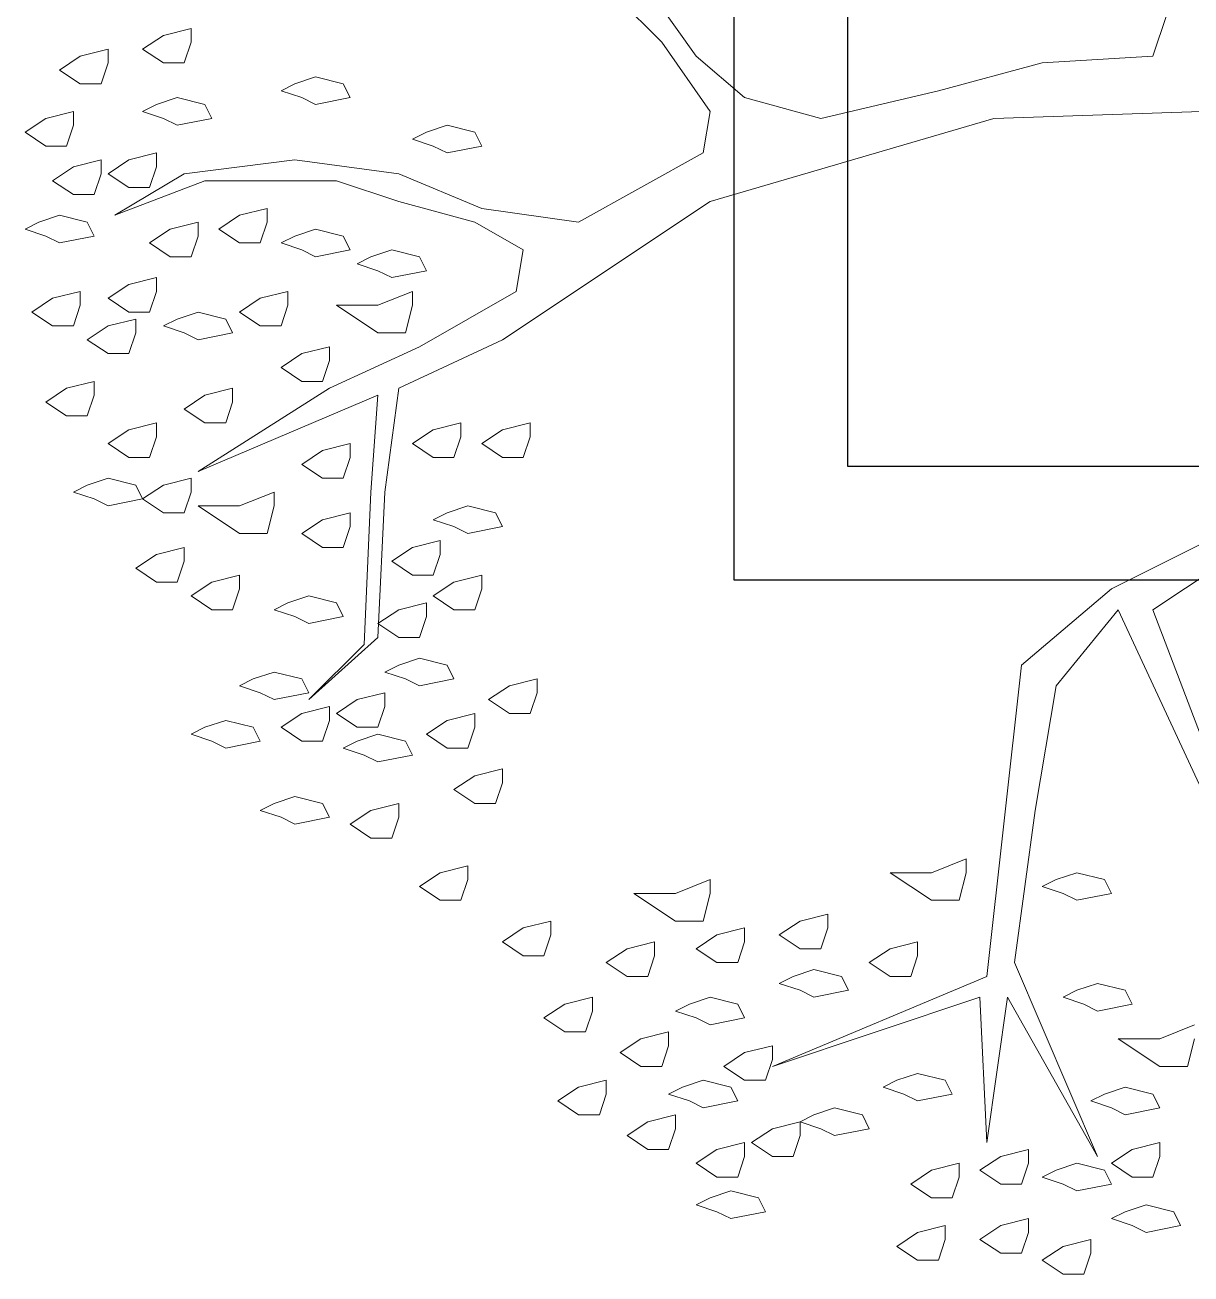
# Model space of a CAD drawing. Header units: millimetres. Extents: x 2667 to 2848, y -1 to 1765.
# Drawn here: x 2701.131 to 2702.163, y 1759.893 to 1760.998 of the extents above; entities that cross this region are included whole.
import ezdxf

# ---------------------------------------------------------------- set-up
doc = ezdxf.new("R2010")
doc.units = ezdxf.units.MM
doc.layers.add('VEGETACION', color=84, linetype='Continuous', lineweight=15)

msp = doc.modelspace()

# ---------------------------------------------------------------- linework, layer by layer
for p, q in [((2701.7585, 1760.5071), (2701.7585, 1761.5071)), ((2701.8591, 1760.6078), (2701.8591, 1761.4071)), ((2702.0585, 1760.6078), (2701.8591, 1760.6078)), ((2702.6579, 1760.6078), (2702.0585, 1760.6078)), ((2702.0585, 1760.5071), (2701.7585, 1760.5071)), ((2702.7585, 1760.5071), (2702.0585, 1760.5071))]:
    msp.add_line(p, q)
at = {"layer": 'VEGETACION'}
for p, q in [((2701.7249, 1760.9707), (2701.6637, 1761.0564)), ((2701.6453, 1761.0319), (2701.6943, 1760.9829)), ((2702.1411, 1761.0074), (2702.1288, 1760.9707)), ((2701.2352, 1760.9768), (2701.2536, 1760.989)), ((2701.2536, 1760.989), (2701.2781, 1760.9952)), ((2701.2781, 1760.9952), (2701.2781, 1760.9829)), ((2701.1801, 1760.9707), (2701.2046, 1760.9768)), ((2701.2046, 1760.9768), (2701.2046, 1760.9646)), ((2701.2536, 1760.9646), (2701.2352, 1760.9768)), ((2701.2781, 1760.9829), (2701.2719, 1760.9646)), ((2701.6943, 1760.9829), (2701.7371, 1760.9217)), ((2701.1618, 1760.9584), (2701.1801, 1760.9707)), ((2701.7677, 1760.934), (2701.7249, 1760.9707)), ((2702.1288, 1760.9707), (2702.0309, 1760.9646)), ((2701.1801, 1760.9462), (2701.1618, 1760.9584)), ((2701.2046, 1760.9646), (2701.1985, 1760.9462)), ((2701.2719, 1760.9646), (2701.2536, 1760.9646)), ((2702.0309, 1760.9646), (2701.9391, 1760.9401)), ((2701.1985, 1760.9462), (2701.1801, 1760.9462)), ((2701.3699, 1760.9462), (2701.3576, 1760.9401)), ((2701.3882, 1760.9523), (2701.3699, 1760.9462)), ((2701.4127, 1760.9462), (2701.3882, 1760.9523)), ((2701.4188, 1760.934), (2701.4127, 1760.9462)), ((2701.2658, 1760.934), (2701.2474, 1760.9278)), ((2701.2903, 1760.9278), (2701.2658, 1760.934)), ((2701.3576, 1760.9401), (2701.376, 1760.934)), ((2701.376, 1760.934), (2701.3882, 1760.9278)), ((2701.3882, 1760.9278), (2701.4188, 1760.934)), ((2701.835, 1760.9156), (2701.7677, 1760.934)), ((2701.9391, 1760.9401), (2701.835, 1760.9156)), ((2701.1495, 1760.9156), (2701.174, 1760.9217)), ((2701.174, 1760.9217), (2701.174, 1760.9095)), ((2701.2474, 1760.9278), (2701.2352, 1760.9217)), ((2701.2352, 1760.9217), (2701.2536, 1760.9156)), ((2701.2964, 1760.9156), (2701.2903, 1760.9278)), ((2701.7371, 1760.9217), (2701.731, 1760.885)), ((2701.9881, 1760.9156), (2702.1717, 1760.9217)), ((2701.1312, 1760.9034), (2701.1495, 1760.9156)), ((2701.2536, 1760.9156), (2701.2658, 1760.9095)), ((2701.2658, 1760.9095), (2701.2964, 1760.9156)), ((2701.7371, 1760.8421), (2701.9881, 1760.9156)), ((2701.1495, 1760.8911), (2701.1312, 1760.9034)), ((2701.174, 1760.9095), (2701.1679, 1760.8911)), ((2701.4862, 1760.9034), (2701.4739, 1760.8972)), ((2701.5045, 1760.9095), (2701.4862, 1760.9034)), ((2701.529, 1760.9034), (2701.5045, 1760.9095)), ((2701.5351, 1760.8911), (2701.529, 1760.9034)), ((2701.1679, 1760.8911), (2701.1495, 1760.8911)), ((2701.4739, 1760.8972), (2701.4923, 1760.8911)), ((2701.4923, 1760.8911), (2701.5045, 1760.885)), ((2701.5045, 1760.885), (2701.5351, 1760.8911)), ((2701.174, 1760.8727), (2701.1985, 1760.8789)), ((2701.1985, 1760.8789), (2701.1985, 1760.8666)), ((2701.2046, 1760.8666), (2701.223, 1760.8789)), ((2701.223, 1760.8789), (2701.2474, 1760.885)), ((2701.2474, 1760.885), (2701.2474, 1760.8727)), ((2701.3699, 1760.8789), (2701.2719, 1760.8666)), ((2701.4617, 1760.8666), (2701.3699, 1760.8789)), ((2701.731, 1760.885), (2701.6208, 1760.8238)), ((2701.1556, 1760.8605), (2701.174, 1760.8727)), ((2701.1985, 1760.8666), (2701.1924, 1760.8483)), ((2701.223, 1760.8544), (2701.2046, 1760.8666)), ((2701.2719, 1760.8666), (2701.2107, 1760.8299)), ((2701.2474, 1760.8727), (2701.2413, 1760.8544)), ((2701.5351, 1760.836), (2701.4617, 1760.8666)), ((2701.174, 1760.8483), (2701.1556, 1760.8605)), ((2701.2107, 1760.8299), (2701.2903, 1760.8605)), ((2701.2413, 1760.8544), (2701.223, 1760.8544)), ((2701.2903, 1760.8605), (2701.4066, 1760.8605)), ((2701.4066, 1760.8605), (2701.4617, 1760.8421)), ((2701.1924, 1760.8483), (2701.174, 1760.8483)), ((2701.3209, 1760.8299), (2701.3454, 1760.836)), ((2701.3454, 1760.836), (2701.3454, 1760.8238)), ((2701.4617, 1760.8421), (2701.529, 1760.8238)), ((2701.6208, 1760.8238), (2701.5351, 1760.836)), ((2701.5535, 1760.7197), (2701.7371, 1760.8421)), ((2701.1434, 1760.8238), (2701.1312, 1760.8177)), ((2701.1618, 1760.8299), (2701.1434, 1760.8238)), ((2701.1862, 1760.8238), (2701.1618, 1760.8299)), ((2701.1924, 1760.8115), (2701.1862, 1760.8238)), ((2701.2597, 1760.8177), (2701.2842, 1760.8238)), ((2701.2842, 1760.8238), (2701.2842, 1760.8115)), ((2701.3025, 1760.8177), (2701.3209, 1760.8299)), ((2701.3454, 1760.8238), (2701.3393, 1760.8054)), ((2701.529, 1760.8238), (2701.5719, 1760.7993)), ((2701.1312, 1760.8177), (2701.1495, 1760.8115)), ((2701.1495, 1760.8115), (2701.1618, 1760.8054)), ((2701.1618, 1760.8054), (2701.1924, 1760.8115)), ((2701.2413, 1760.8054), (2701.2597, 1760.8177)), ((2701.2842, 1760.8115), (2701.2781, 1760.7932)), ((2701.3209, 1760.8054), (2701.3025, 1760.8177)), ((2701.3699, 1760.8115), (2701.3576, 1760.8054)), ((2701.3882, 1760.8177), (2701.3699, 1760.8115)), ((2701.4127, 1760.8115), (2701.3882, 1760.8177)), ((2701.4188, 1760.7993), (2701.4127, 1760.8115)), ((2701.2597, 1760.7932), (2701.2413, 1760.8054)), ((2701.3393, 1760.8054), (2701.3209, 1760.8054)), ((2701.3576, 1760.8054), (2701.376, 1760.7993)), ((2701.376, 1760.7993), (2701.3882, 1760.7932)), ((2701.3882, 1760.7932), (2701.4188, 1760.7993)), ((2701.4556, 1760.7993), (2701.4372, 1760.7932)), ((2701.48, 1760.7932), (2701.4556, 1760.7993)), ((2701.5719, 1760.7993), (2701.5657, 1760.7626)), ((2701.2781, 1760.7932), (2701.2597, 1760.7932)), ((2701.4372, 1760.7932), (2701.425, 1760.7871)), ((2701.4862, 1760.7809), (2701.48, 1760.7932)), ((2701.425, 1760.7871), (2701.4433, 1760.7809)), ((2701.4433, 1760.7809), (2701.4556, 1760.7748)), ((2701.4556, 1760.7748), (2701.4862, 1760.7809)), ((2701.2046, 1760.7565), (2701.223, 1760.7687)), ((2701.223, 1760.7687), (2701.2474, 1760.7748)), ((2701.2474, 1760.7748), (2701.2474, 1760.7626)), ((2701.1373, 1760.7442), (2701.1556, 1760.7565)), ((2701.1556, 1760.7565), (2701.1801, 1760.7626)), ((2701.1801, 1760.7626), (2701.1801, 1760.7503)), ((2701.223, 1760.7442), (2701.2046, 1760.7565)), ((2701.2474, 1760.7626), (2701.2413, 1760.7442)), ((2701.3209, 1760.7442), (2701.3393, 1760.7565)), ((2701.3393, 1760.7565), (2701.3637, 1760.7626)), ((2701.3637, 1760.7626), (2701.3637, 1760.7503)), ((2701.4433, 1760.7503), (2701.4739, 1760.7626)), ((2701.4739, 1760.7626), (2701.4739, 1760.7503)), ((2701.5657, 1760.7626), (2701.48, 1760.7136)), ((2701.1556, 1760.732), (2701.1373, 1760.7442)), ((2701.1801, 1760.7503), (2701.174, 1760.732)), ((2701.2413, 1760.7442), (2701.223, 1760.7442)), ((2701.2842, 1760.7442), (2701.2658, 1760.7381)), ((2701.3087, 1760.7381), (2701.2842, 1760.7442)), ((2701.3393, 1760.732), (2701.3209, 1760.7442)), ((2701.3637, 1760.7503), (2701.3576, 1760.732)), ((2701.4066, 1760.7503), (2701.4433, 1760.7503)), ((2701.4433, 1760.7259), (2701.4066, 1760.7503)), ((2701.4739, 1760.7503), (2701.4678, 1760.7259)), ((2701.2046, 1760.732), (2701.2291, 1760.7381)), ((2701.2291, 1760.7381), (2701.2291, 1760.7259)), ((2701.2658, 1760.7381), (2701.2536, 1760.732)), ((2701.3148, 1760.7259), (2701.3087, 1760.7381)), ((2701.174, 1760.732), (2701.1556, 1760.732)), ((2701.1862, 1760.7197), (2701.2046, 1760.732)), ((2701.2291, 1760.7259), (2701.223, 1760.7075)), ((2701.2536, 1760.732), (2701.2719, 1760.7259)), ((2701.2719, 1760.7259), (2701.2842, 1760.7197)), ((2701.2842, 1760.7197), (2701.3148, 1760.7259)), ((2701.3576, 1760.732), (2701.3393, 1760.732)), ((2701.4678, 1760.7259), (2701.4433, 1760.7259)), ((2701.2046, 1760.7075), (2701.1862, 1760.7197)), ((2701.376, 1760.7075), (2701.4005, 1760.7136)), ((2701.48, 1760.7136), (2701.4005, 1760.6769)), ((2701.4005, 1760.7136), (2701.4005, 1760.7014)), ((2701.4617, 1760.6769), (2701.5535, 1760.7197)), ((2701.223, 1760.7075), (2701.2046, 1760.7075)), ((2701.3576, 1760.6952), (2701.376, 1760.7075)), ((2701.4005, 1760.7014), (2701.3943, 1760.683)), ((2701.376, 1760.683), (2701.3576, 1760.6952)), ((2701.1679, 1760.6769), (2701.1924, 1760.683)), ((2701.1924, 1760.683), (2701.1924, 1760.6708)), ((2701.3943, 1760.683), (2701.376, 1760.683)), ((2701.1495, 1760.6646), (2701.1679, 1760.6769)), ((2701.1924, 1760.6708), (2701.1862, 1760.6524)), ((2701.2719, 1760.6585), (2701.2903, 1760.6708)), ((2701.4005, 1760.6769), (2701.2842, 1760.6034)), ((2701.2842, 1760.6034), (2701.4433, 1760.6708)), ((2701.2903, 1760.6708), (2701.3148, 1760.6769)), ((2701.3148, 1760.6769), (2701.3148, 1760.6646)), ((2701.4433, 1760.6708), (2701.4372, 1760.5851)), ((2701.4494, 1760.5851), (2701.4617, 1760.6769)), ((2701.1679, 1760.6524), (2701.1495, 1760.6646)), ((2701.2903, 1760.6463), (2701.2719, 1760.6585)), ((2701.3148, 1760.6646), (2701.3087, 1760.6463)), ((2701.1862, 1760.6524), (2701.1679, 1760.6524)), ((2701.223, 1760.6402), (2701.2474, 1760.6463)), ((2701.2474, 1760.6463), (2701.2474, 1760.634)), ((2701.3087, 1760.6463), (2701.2903, 1760.6463)), ((2701.4923, 1760.6402), (2701.5168, 1760.6463)), ((2701.5168, 1760.6463), (2701.5168, 1760.634)), ((2701.5535, 1760.6402), (2701.578, 1760.6463)), ((2701.578, 1760.6463), (2701.578, 1760.634)), ((2701.2046, 1760.6279), (2701.223, 1760.6402)), ((2701.2474, 1760.634), (2701.2413, 1760.6157)), ((2701.4739, 1760.6279), (2701.4923, 1760.6402)), ((2701.5168, 1760.634), (2701.5106, 1760.6157)), ((2701.5351, 1760.6279), (2701.5535, 1760.6402)), ((2701.578, 1760.634), (2701.5719, 1760.6157)), ((2701.223, 1760.6157), (2701.2046, 1760.6279)), ((2701.3943, 1760.6218), (2701.4188, 1760.6279)), ((2701.4188, 1760.6279), (2701.4188, 1760.6157)), ((2701.4923, 1760.6157), (2701.4739, 1760.6279)), ((2701.5535, 1760.6157), (2701.5351, 1760.6279)), ((2701.2413, 1760.6157), (2701.223, 1760.6157)), ((2701.376, 1760.6096), (2701.3943, 1760.6218)), ((2701.4188, 1760.6157), (2701.4127, 1760.5973)), ((2701.5106, 1760.6157), (2701.4923, 1760.6157)), ((2701.5719, 1760.6157), (2701.5535, 1760.6157)), ((2701.3943, 1760.5973), (2701.376, 1760.6096)), ((2701.1862, 1760.5912), (2701.174, 1760.5851)), ((2701.2046, 1760.5973), (2701.1862, 1760.5912)), ((2701.2291, 1760.5912), (2701.2046, 1760.5973)), ((2701.2352, 1760.579), (2701.2291, 1760.5912)), ((2701.2352, 1760.579), (2701.2536, 1760.5912)), ((2701.2536, 1760.5912), (2701.2781, 1760.5973)), ((2701.2781, 1760.5973), (2701.2781, 1760.5851)), ((2701.4127, 1760.5973), (2701.3943, 1760.5973)), ((2701.174, 1760.5851), (2701.1924, 1760.579)), ((2701.1924, 1760.579), (2701.2046, 1760.5728)), ((2701.2046, 1760.5728), (2701.2352, 1760.579)), ((2701.2536, 1760.5667), (2701.2352, 1760.579)), ((2701.2781, 1760.5851), (2701.2719, 1760.5667)), ((2701.3209, 1760.5728), (2701.3515, 1760.5851)), ((2701.3515, 1760.5851), (2701.3515, 1760.5728)), ((2701.4372, 1760.5851), (2701.4311, 1760.4504)), ((2701.4433, 1760.4565), (2701.4494, 1760.5851)), ((2701.3209, 1760.5484), (2701.2842, 1760.5728)), ((2701.2842, 1760.5728), (2701.3209, 1760.5728)), ((2701.3515, 1760.5728), (2701.3454, 1760.5484)), ((2701.5229, 1760.5728), (2701.5045, 1760.5667)), ((2701.5474, 1760.5667), (2701.5229, 1760.5728)), ((2701.2719, 1760.5667), (2701.2536, 1760.5667)), ((2701.376, 1760.5484), (2701.3943, 1760.5606)), ((2701.3943, 1760.5606), (2701.4188, 1760.5667)), ((2701.4188, 1760.5667), (2701.4188, 1760.5545)), ((2701.5045, 1760.5667), (2701.4923, 1760.5606)), ((2701.4923, 1760.5606), (2701.5106, 1760.5545)), ((2701.5535, 1760.5545), (2701.5474, 1760.5667)), ((2701.3454, 1760.5484), (2701.3209, 1760.5484)), ((2701.3943, 1760.5361), (2701.376, 1760.5484)), ((2701.4188, 1760.5545), (2701.4127, 1760.5361)), ((2701.5106, 1760.5545), (2701.5229, 1760.5484)), ((2701.5229, 1760.5484), (2701.5535, 1760.5545)), ((2702.1901, 1760.5484), (2702.0921, 1760.4994)), ((2701.2474, 1760.53), (2701.2719, 1760.5361)), ((2701.2719, 1760.5361), (2701.2719, 1760.5239)), ((2701.4127, 1760.5361), (2701.3943, 1760.5361)), ((2701.4556, 1760.5239), (2701.4739, 1760.5361)), ((2701.4739, 1760.5361), (2701.4984, 1760.5422)), ((2701.4984, 1760.5422), (2701.4984, 1760.53)), ((2702.1288, 1760.481), (2702.2207, 1760.5422)), ((2701.2291, 1760.5177), (2701.2474, 1760.53)), ((2701.2719, 1760.5239), (2701.2658, 1760.5055)), ((2701.4739, 1760.5116), (2701.4556, 1760.5239)), ((2701.4984, 1760.53), (2701.4923, 1760.5116)), ((2701.2474, 1760.5055), (2701.2291, 1760.5177)), ((2701.2658, 1760.5055), (2701.2474, 1760.5055)), ((2701.2781, 1760.4933), (2701.2964, 1760.5055)), ((2701.2964, 1760.5055), (2701.3209, 1760.5116)), ((2701.3209, 1760.5116), (2701.3209, 1760.4994)), ((2701.4923, 1760.5116), (2701.4739, 1760.5116)), ((2701.4923, 1760.4933), (2701.5106, 1760.5055)), ((2701.5106, 1760.5055), (2701.5351, 1760.5116)), ((2701.5351, 1760.5116), (2701.5351, 1760.4994)), ((2701.2964, 1760.481), (2701.2781, 1760.4933)), ((2701.3209, 1760.4994), (2701.3148, 1760.481)), ((2701.3821, 1760.4933), (2701.3637, 1760.4871)), ((2701.4066, 1760.4871), (2701.3821, 1760.4933)), ((2701.5106, 1760.481), (2701.4923, 1760.4933)), ((2701.5351, 1760.4994), (2701.529, 1760.481)), ((2702.0921, 1760.4994), (2702.0125, 1760.4321)), ((2701.3148, 1760.481), (2701.2964, 1760.481)), ((2701.3637, 1760.4871), (2701.3515, 1760.481)), ((2701.3515, 1760.481), (2701.3699, 1760.4749)), ((2701.4127, 1760.4749), (2701.4066, 1760.4871)), ((2701.4433, 1760.4688), (2701.4617, 1760.481)), ((2701.4617, 1760.481), (2701.4862, 1760.4871)), ((2701.4862, 1760.4871), (2701.4862, 1760.4749)), ((2701.529, 1760.481), (2701.5106, 1760.481)), ((2702.0432, 1760.4137), (2702.0982, 1760.481)), ((2702.0982, 1760.481), (2702.1778, 1760.3096)), ((2702.1962, 1760.3035), (2702.1288, 1760.481)), ((2701.3699, 1760.4749), (2701.3821, 1760.4688)), ((2701.3821, 1760.4688), (2701.4127, 1760.4749)), ((2701.4617, 1760.4565), (2701.4433, 1760.4688)), ((2701.4862, 1760.4749), (2701.48, 1760.4565)), ((2701.3821, 1760.4015), (2701.4433, 1760.4565)), ((2701.4311, 1760.4504), (2701.3821, 1760.4015)), ((2701.48, 1760.4565), (2701.4617, 1760.4565)), ((2701.48, 1760.4382), (2701.4617, 1760.4321)), ((2701.5045, 1760.4321), (2701.48, 1760.4382)), ((2701.3515, 1760.4259), (2701.3331, 1760.4198)), ((2701.376, 1760.4198), (2701.3515, 1760.4259)), ((2701.4617, 1760.4321), (2701.4494, 1760.4259)), ((2701.4494, 1760.4259), (2701.4678, 1760.4198)), ((2701.5106, 1760.4198), (2701.5045, 1760.4321)), ((2702.0125, 1760.4321), (2701.9819, 1760.1566)), ((2701.3331, 1760.4198), (2701.3209, 1760.4137)), ((2701.3209, 1760.4137), (2701.3393, 1760.4076)), ((2701.3821, 1760.4076), (2701.376, 1760.4198)), ((2701.4678, 1760.4198), (2701.48, 1760.4137)), ((2701.48, 1760.4137), (2701.5106, 1760.4198)), ((2701.5412, 1760.4015), (2701.5596, 1760.4137)), ((2701.5596, 1760.4137), (2701.5841, 1760.4198)), ((2701.5841, 1760.4198), (2701.5841, 1760.4076)), ((2702.0248, 1760.3035), (2702.0432, 1760.4137)), ((2701.3393, 1760.4076), (2701.3515, 1760.4015)), ((2701.3515, 1760.4015), (2701.3821, 1760.4076)), ((2701.4066, 1760.3892), (2701.425, 1760.4015)), ((2701.425, 1760.4015), (2701.4494, 1760.4076)), ((2701.4494, 1760.4076), (2701.4494, 1760.3953)), ((2701.5596, 1760.3892), (2701.5412, 1760.4015)), ((2701.5841, 1760.4076), (2701.578, 1760.3892)), ((2701.376, 1760.3892), (2701.4005, 1760.3953)), ((2701.4005, 1760.3953), (2701.4005, 1760.3831)), ((2701.4494, 1760.3953), (2701.4433, 1760.377)), ((2701.3087, 1760.3831), (2701.2903, 1760.377)), ((2701.3331, 1760.377), (2701.3087, 1760.3831)), ((2701.3576, 1760.377), (2701.376, 1760.3892)), ((2701.4005, 1760.3831), (2701.3943, 1760.3647)), ((2701.425, 1760.377), (2701.4066, 1760.3892)), ((2701.4862, 1760.3709), (2701.5045, 1760.3831)), ((2701.5045, 1760.3831), (2701.529, 1760.3892)), ((2701.529, 1760.3892), (2701.529, 1760.377)), ((2701.578, 1760.3892), (2701.5596, 1760.3892)), ((2701.2903, 1760.377), (2701.2781, 1760.3709)), ((2701.2781, 1760.3709), (2701.2964, 1760.3647)), ((2701.3393, 1760.3647), (2701.3331, 1760.377)), ((2701.376, 1760.3647), (2701.3576, 1760.377)), ((2701.4433, 1760.377), (2701.425, 1760.377)), ((2701.4433, 1760.3709), (2701.425, 1760.3647)), ((2701.4678, 1760.3647), (2701.4433, 1760.3709)), ((2701.5045, 1760.3586), (2701.4862, 1760.3709)), ((2701.529, 1760.377), (2701.5229, 1760.3586)), ((2701.2964, 1760.3647), (2701.3087, 1760.3586)), ((2701.3087, 1760.3586), (2701.3393, 1760.3647)), ((2701.3943, 1760.3647), (2701.376, 1760.3647)), ((2701.425, 1760.3647), (2701.4127, 1760.3586)), ((2701.4127, 1760.3586), (2701.4311, 1760.3525)), ((2701.4739, 1760.3525), (2701.4678, 1760.3647)), ((2701.5229, 1760.3586), (2701.5045, 1760.3586)), ((2701.4311, 1760.3525), (2701.4433, 1760.3464)), ((2701.4433, 1760.3464), (2701.4739, 1760.3525)), ((2701.529, 1760.3341), (2701.5535, 1760.3402)), ((2701.5535, 1760.3402), (2701.5535, 1760.328)), ((2701.5106, 1760.3219), (2701.529, 1760.3341)), ((2701.5535, 1760.328), (2701.5474, 1760.3096)), ((2701.3699, 1760.3158), (2701.3515, 1760.3096)), ((2701.3943, 1760.3096), (2701.3699, 1760.3158)), ((2701.529, 1760.3096), (2701.5106, 1760.3219)), ((2701.3515, 1760.3096), (2701.3393, 1760.3035)), ((2701.3393, 1760.3035), (2701.3576, 1760.2974)), ((2701.4005, 1760.2974), (2701.3943, 1760.3096)), ((2701.4188, 1760.2913), (2701.4372, 1760.3035)), ((2701.4372, 1760.3035), (2701.4617, 1760.3096)), ((2701.4617, 1760.3096), (2701.4617, 1760.2974)), ((2701.5474, 1760.3096), (2701.529, 1760.3096)), ((2702.0064, 1760.1689), (2702.0248, 1760.3035)), ((2701.3576, 1760.2974), (2701.3699, 1760.2913)), ((2701.3699, 1760.2913), (2701.4005, 1760.2974)), ((2701.4372, 1760.279), (2701.4188, 1760.2913)), ((2701.4617, 1760.2974), (2701.4556, 1760.279)), ((2701.4556, 1760.279), (2701.4372, 1760.279)), ((2701.933, 1760.2484), (2701.9636, 1760.2607)), ((2701.9636, 1760.2607), (2701.9636, 1760.2484)), ((2701.48, 1760.2362), (2701.4984, 1760.2484)), ((2701.4984, 1760.2484), (2701.5229, 1760.2546)), ((2701.5229, 1760.2546), (2701.5229, 1760.2423)), ((2701.8963, 1760.2484), (2701.933, 1760.2484)), ((2701.933, 1760.224), (2701.8963, 1760.2484)), ((2701.9636, 1760.2484), (2701.9575, 1760.224)), ((2702.0615, 1760.2484), (2702.0432, 1760.2423)), ((2702.086, 1760.2423), (2702.0615, 1760.2484)), ((2701.4984, 1760.224), (2701.48, 1760.2362)), ((2701.5229, 1760.2423), (2701.5168, 1760.224)), ((2701.7065, 1760.2301), (2701.7371, 1760.2423)), ((2701.7371, 1760.2423), (2701.7371, 1760.2301)), ((2702.0432, 1760.2423), (2702.0309, 1760.2362)), ((2702.0309, 1760.2362), (2702.0493, 1760.2301)), ((2702.0921, 1760.2301), (2702.086, 1760.2423)), ((2701.6698, 1760.2301), (2701.7065, 1760.2301)), ((2701.7065, 1760.2056), (2701.6698, 1760.2301)), ((2701.7371, 1760.2301), (2701.731, 1760.2056)), ((2702.0493, 1760.2301), (2702.0615, 1760.224)), ((2702.0615, 1760.224), (2702.0921, 1760.2301)), ((2701.5168, 1760.224), (2701.4984, 1760.224)), ((2701.9575, 1760.224), (2701.933, 1760.224)), ((2701.5719, 1760.1995), (2701.5963, 1760.2056)), ((2701.5963, 1760.2056), (2701.5963, 1760.1934)), ((2701.731, 1760.2056), (2701.7065, 1760.2056)), ((2701.7983, 1760.1934), (2701.8167, 1760.2056)), ((2701.8167, 1760.2056), (2701.8412, 1760.2117)), ((2701.8412, 1760.2117), (2701.8412, 1760.1995)), ((2701.5535, 1760.1872), (2701.5719, 1760.1995)), ((2701.5963, 1760.1934), (2701.5902, 1760.175)), ((2701.7249, 1760.1811), (2701.7432, 1760.1934)), ((2701.7432, 1760.1934), (2701.7677, 1760.1995)), ((2701.7677, 1760.1995), (2701.7677, 1760.1872)), ((2701.8167, 1760.1811), (2701.7983, 1760.1934)), ((2701.8412, 1760.1995), (2701.835, 1760.1811)), ((2701.5719, 1760.175), (2701.5535, 1760.1872)), ((2701.6453, 1760.1689), (2701.6637, 1760.1811)), ((2701.6637, 1760.1811), (2701.6881, 1760.1872)), ((2701.6881, 1760.1872), (2701.6881, 1760.175)), ((2701.7432, 1760.1689), (2701.7249, 1760.1811)), ((2701.7677, 1760.1872), (2701.7616, 1760.1689)), ((2701.835, 1760.1811), (2701.8167, 1760.1811)), ((2701.8779, 1760.1689), (2701.8963, 1760.1811)), ((2701.8963, 1760.1811), (2701.9207, 1760.1872)), ((2701.9207, 1760.1872), (2701.9207, 1760.175)), ((2701.5902, 1760.175), (2701.5719, 1760.175)), ((2701.6881, 1760.175), (2701.682, 1760.1566)), ((2701.9207, 1760.175), (2701.9146, 1760.1566)), ((2701.6637, 1760.1566), (2701.6453, 1760.1689)), ((2701.7616, 1760.1689), (2701.7432, 1760.1689)), ((2701.8289, 1760.1627), (2701.8106, 1760.1566)), ((2701.8534, 1760.1566), (2701.8289, 1760.1627)), ((2701.8963, 1760.1566), (2701.8779, 1760.1689)), ((2702.0799, 1759.9975), (2702.0064, 1760.1689)), ((2701.682, 1760.1566), (2701.6637, 1760.1566)), ((2701.9819, 1760.1566), (2701.7922, 1760.0771)), ((2701.8106, 1760.1566), (2701.7983, 1760.1505)), ((2701.7983, 1760.1505), (2701.8167, 1760.1444)), ((2701.8595, 1760.1444), (2701.8534, 1760.1566)), ((2701.9146, 1760.1566), (2701.8963, 1760.1566)), ((2702.0799, 1760.1505), (2702.0615, 1760.1444)), ((2702.1044, 1760.1444), (2702.0799, 1760.1505)), ((2701.6086, 1760.1321), (2701.6331, 1760.1383)), ((2701.6331, 1760.1383), (2701.6331, 1760.126)), ((2701.7371, 1760.1383), (2701.7188, 1760.1321)), ((2701.7616, 1760.1321), (2701.7371, 1760.1383)), ((2701.7922, 1760.0771), (2701.9758, 1760.1383)), ((2701.8167, 1760.1444), (2701.8289, 1760.1383)), ((2701.8289, 1760.1383), (2701.8595, 1760.1444)), ((2701.9758, 1760.1383), (2701.9819, 1760.0097)), ((2701.9819, 1760.0097), (2702.0003, 1760.1383)), ((2702.0003, 1760.1383), (2702.0799, 1759.9975)), ((2702.0615, 1760.1444), (2702.0493, 1760.1383)), ((2702.0493, 1760.1383), (2702.0676, 1760.1321)), ((2702.1105, 1760.1321), (2702.1044, 1760.1444)), ((2701.5902, 1760.1199), (2701.6086, 1760.1321)), ((2701.6331, 1760.126), (2701.6269, 1760.1077)), ((2701.7188, 1760.1321), (2701.7065, 1760.126)), ((2701.7065, 1760.126), (2701.7249, 1760.1199)), ((2701.7677, 1760.1199), (2701.7616, 1760.1321)), ((2702.0676, 1760.1321), (2702.0799, 1760.126)), ((2702.0799, 1760.126), (2702.1105, 1760.1321)), ((2701.6086, 1760.1077), (2701.5902, 1760.1199)), ((2701.7249, 1760.1199), (2701.7371, 1760.1138)), ((2701.7371, 1760.1138), (2701.7677, 1760.1199)), ((2701.6269, 1760.1077), (2701.6086, 1760.1077)), ((2701.6759, 1760.1015), (2701.7004, 1760.1077)), ((2701.7004, 1760.1077), (2701.7004, 1760.0954)), ((2702.135, 1760.1015), (2702.1656, 1760.1138)), ((2701.6575, 1760.0893), (2701.6759, 1760.1015)), ((2701.7004, 1760.0954), (2701.6943, 1760.0771)), ((2701.7677, 1760.0893), (2701.7922, 1760.0954)), ((2701.7922, 1760.0954), (2701.7922, 1760.0832)), ((2702.0982, 1760.1015), (2702.135, 1760.1015)), ((2702.135, 1760.0771), (2702.0982, 1760.1015)), ((2702.1656, 1760.1015), (2702.1594, 1760.0771)), ((2701.6759, 1760.0771), (2701.6575, 1760.0893)), ((2701.7494, 1760.0771), (2701.7677, 1760.0893)), ((2701.7922, 1760.0832), (2701.7861, 1760.0648)), ((2701.6943, 1760.0771), (2701.6759, 1760.0771)), ((2701.7677, 1760.0648), (2701.7494, 1760.0771)), ((2701.9207, 1760.0709), (2701.9024, 1760.0648)), ((2701.9452, 1760.0648), (2701.9207, 1760.0709)), ((2702.1594, 1760.0771), (2702.135, 1760.0771)), ((2701.6208, 1760.0587), (2701.6453, 1760.0648)), ((2701.6453, 1760.0648), (2701.6453, 1760.0526)), ((2701.731, 1760.0648), (2701.7126, 1760.0587)), ((2701.7555, 1760.0587), (2701.731, 1760.0648)), ((2701.7861, 1760.0648), (2701.7677, 1760.0648)), ((2701.9024, 1760.0648), (2701.8901, 1760.0587)), ((2701.9513, 1760.0526), (2701.9452, 1760.0648)), ((2701.6025, 1760.0465), (2701.6208, 1760.0587)), ((2701.6453, 1760.0526), (2701.6392, 1760.0342)), ((2701.7126, 1760.0587), (2701.7004, 1760.0526)), ((2701.7004, 1760.0526), (2701.7188, 1760.0465)), ((2701.7616, 1760.0465), (2701.7555, 1760.0587)), ((2701.8901, 1760.0587), (2701.9085, 1760.0526)), ((2701.9085, 1760.0526), (2701.9207, 1760.0465)), ((2701.9207, 1760.0465), (2701.9513, 1760.0526)), ((2702.086, 1760.0526), (2702.0738, 1760.0465)), ((2702.1044, 1760.0587), (2702.086, 1760.0526)), ((2702.1288, 1760.0526), (2702.1044, 1760.0587)), ((2702.135, 1760.0403), (2702.1288, 1760.0526)), ((2701.6208, 1760.0342), (2701.6025, 1760.0465)), ((2701.7188, 1760.0465), (2701.731, 1760.0403)), ((2701.731, 1760.0403), (2701.7616, 1760.0465)), ((2701.8473, 1760.0403), (2701.8289, 1760.0342)), ((2701.8718, 1760.0342), (2701.8473, 1760.0403)), ((2702.0738, 1760.0465), (2702.0921, 1760.0403)), ((2702.0921, 1760.0403), (2702.1044, 1760.0342)), ((2702.1044, 1760.0342), (2702.135, 1760.0403)), ((2701.6392, 1760.0342), (2701.6208, 1760.0342)), ((2701.6637, 1760.0159), (2701.682, 1760.0281)), ((2701.682, 1760.0281), (2701.7065, 1760.0342)), ((2701.7065, 1760.0342), (2701.7065, 1760.022)), ((2701.7922, 1760.022), (2701.8167, 1760.0281)), ((2701.8289, 1760.0342), (2701.8167, 1760.0281)), ((2701.8167, 1760.0281), (2701.835, 1760.022)), ((2701.8167, 1760.0281), (2701.8167, 1760.0159)), ((2701.8779, 1760.022), (2701.8718, 1760.0342)), ((2701.682, 1760.0036), (2701.6637, 1760.0159)), ((2701.7065, 1760.022), (2701.7004, 1760.0036)), ((2701.7738, 1760.0097), (2701.7922, 1760.022)), ((2701.8167, 1760.0159), (2701.8106, 1759.9975)), ((2701.835, 1760.022), (2701.8473, 1760.0159)), ((2701.8473, 1760.0159), (2701.8779, 1760.022)), ((2701.7004, 1760.0036), (2701.682, 1760.0036)), ((2701.7249, 1759.9914), (2701.7432, 1760.0036)), ((2701.7432, 1760.0036), (2701.7677, 1760.0097)), ((2701.7677, 1760.0097), (2701.7677, 1759.9975)), ((2701.7922, 1759.9975), (2701.7738, 1760.0097)), ((2701.9942, 1759.9975), (2702.0187, 1760.0036)), ((2702.0187, 1760.0036), (2702.0187, 1759.9914)), ((2702.0921, 1759.9914), (2702.1105, 1760.0036)), ((2702.1105, 1760.0036), (2702.135, 1760.0097)), ((2702.135, 1760.0097), (2702.135, 1759.9975)), ((2701.7677, 1759.9975), (2701.7616, 1759.9791)), ((2701.8106, 1759.9975), (2701.7922, 1759.9975)), ((2701.9758, 1759.9852), (2701.9942, 1759.9975)), ((2702.135, 1759.9975), (2702.1288, 1759.9791)), ((2701.7432, 1759.9791), (2701.7249, 1759.9914)), ((2701.9146, 1759.973), (2701.933, 1759.9852)), ((2701.933, 1759.9852), (2701.9575, 1759.9914)), ((2701.9575, 1759.9914), (2701.9575, 1759.9791)), ((2701.9942, 1759.973), (2701.9758, 1759.9852)), ((2702.0187, 1759.9914), (2702.0125, 1759.973)), ((2702.0432, 1759.9852), (2702.0309, 1759.9791)), ((2702.0615, 1759.9914), (2702.0432, 1759.9852)), ((2702.086, 1759.9852), (2702.0615, 1759.9914)), ((2702.0921, 1759.973), (2702.086, 1759.9852)), ((2702.1105, 1759.9791), (2702.0921, 1759.9914)), ((2701.7616, 1759.9791), (2701.7432, 1759.9791)), ((2701.933, 1759.9608), (2701.9146, 1759.973)), ((2701.9575, 1759.9791), (2701.9513, 1759.9608)), ((2702.0125, 1759.973), (2701.9942, 1759.973)), ((2702.0309, 1759.9791), (2702.0493, 1759.973)), ((2702.0493, 1759.973), (2702.0615, 1759.9669)), ((2702.0615, 1759.9669), (2702.0921, 1759.973)), ((2702.1288, 1759.9791), (2702.1105, 1759.9791)), ((2701.7371, 1759.9608), (2701.7249, 1759.9546)), ((2701.7555, 1759.9669), (2701.7371, 1759.9608)), ((2701.78, 1759.9608), (2701.7555, 1759.9669)), ((2701.7861, 1759.9485), (2701.78, 1759.9608)), ((2701.9513, 1759.9608), (2701.933, 1759.9608)), ((2701.7249, 1759.9546), (2701.7432, 1759.9485)), ((2701.7432, 1759.9485), (2701.7555, 1759.9424)), ((2701.7555, 1759.9424), (2701.7861, 1759.9485)), ((2702.1044, 1759.9485), (2702.0921, 1759.9424)), ((2702.1227, 1759.9546), (2702.1044, 1759.9485)), ((2702.1472, 1759.9485), (2702.1227, 1759.9546)), ((2702.1533, 1759.9363), (2702.1472, 1759.9485)), ((2701.9942, 1759.9363), (2702.0187, 1759.9424)), ((2702.0187, 1759.9424), (2702.0187, 1759.9302)), ((2702.0921, 1759.9424), (2702.1105, 1759.9363)), ((2701.9024, 1759.9179), (2701.9207, 1759.9302)), ((2701.9207, 1759.9302), (2701.9452, 1759.9363)), ((2701.9452, 1759.9363), (2701.9452, 1759.924)), ((2701.9758, 1759.924), (2701.9942, 1759.9363)), ((2702.0187, 1759.9302), (2702.0125, 1759.9118)), ((2702.1105, 1759.9363), (2702.1227, 1759.9302)), ((2702.1227, 1759.9302), (2702.1533, 1759.9363)), ((2701.9207, 1759.9057), (2701.9024, 1759.9179)), ((2701.9452, 1759.924), (2701.9391, 1759.9057)), ((2701.9942, 1759.9118), (2701.9758, 1759.924)), ((2702.0309, 1759.9057), (2702.0493, 1759.9179)), ((2702.0493, 1759.9179), (2702.0738, 1759.924)), ((2702.0738, 1759.924), (2702.0738, 1759.9118)), ((2701.9391, 1759.9057), (2701.9207, 1759.9057)), ((2702.0125, 1759.9118), (2701.9942, 1759.9118)), ((2702.0493, 1759.8934), (2702.0309, 1759.9057)), ((2702.0738, 1759.9118), (2702.0676, 1759.8934)), ((2702.0676, 1759.8934), (2702.0493, 1759.8934))]:
    msp.add_line(p, q, dxfattribs=at)

doc.saveas('drawing.dxf')
